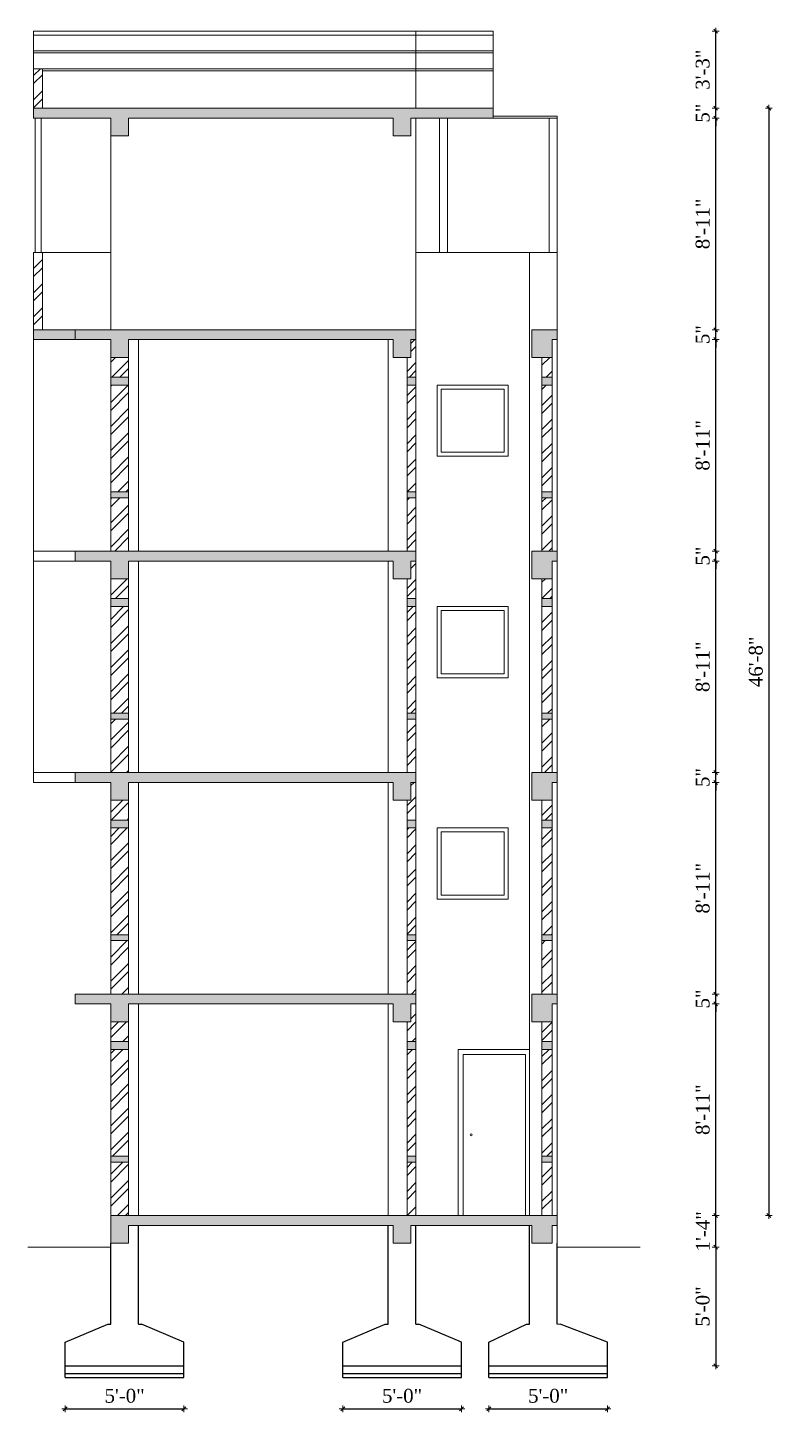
# Model space of a CAD drawing. Header units: inches. Extents: x 151827 to 346502, y -56182 to -23217.
# Drawn here: x 166519 to 166896, y -27535 to -26835 of the extents above; entities that cross this region are included whole.
import ezdxf

# ---------------------------------------------------------------- set-up
doc = ezdxf.new("R2010")
doc.units = ezdxf.units.IN
doc.header["$LTSCALE"] = 5
doc.header["$MEASUREMENT"] = 0
for name, color, linetype, lineweight in [('A-WALL', 7, 'Continuous', 9), ('Dimension', 7, 'Continuous', 18), ('dimention', 5, 'Continuous', 9), ('DOOR', 62, 'Continuous', 0), ('Railing', 43, 'Continuous', 18), ('win', 5, 'Continuous', 18)]:
    doc.layers.add(name, color=color, linetype=linetype, lineweight=lineweight)
doc.layers.add('dim line', color=7, linetype='Continuous', lineweight=15, true_color=0xfab2b2)
doc.layers.add('WALL', color=7, linetype='Continuous')
doc.styles.add('ordinary', font='times.ttf')
doc.dimstyles.new('Copy of 96', dxfattribs={"dimtxt": 7, "dimasz": 4, "dimexe": 0.5, "dimexo": 0.5, "dimgap": 3, "dimtad": 1, "dimdec": 1, "dimzin": 11, "dimdsep": 46, "dimlunit": 4, "dimtxsty": 'ordinary', "dimblk": 'OBLIQUE', "dimcen": 0.09, "dimse1": 1, "dimse2": 1, "dimclrt": 6, "dimazin": 0, "dimtfac": 1, "dimtdec": 1, "dimtix": 1, "dimtmove": 2, "dimatfit": 3, "dimldrblk": 'leader', "dimfxl": 0.5, "dimfxlon": 1, "dimtolj": 1, "dimtzin": 0, "dimarcsym": 0})
pattern_1 = [(50, (-6538.9905, 757.605), (7.17260183, -0.62752135), [0.75, -8.25]), (355, (-6538.9905, 757.605), (-1.38751334, 7.52192134), [0.6, -6.6]), (100.4514445, (-6538.393, 757.553), (5.78508847, 6.8943999), [0.63740192, -7.01142112]), (46.1842, (-6538.9905, 759.605), (10.6724133, -1.6551928), [1.125, -12.375]), (96.6356355, (-6538.101, 759.467), (9.34661946, 9.741186), [0.9561034, -10.5171376]), (351.184164, (-6538.99, 759.605), (9.34661945, 9.741186), [0.9, -9.9]), (21, (-6537.9905, 759.105), (5.96907052, -4.0261889), [0.75, -8.25]), (326, (-6537.9905, 759.105), (2.43315332, 7.25150045), [0.6, -6.6]), (71.4514447, (-6537.493, 758.7695), (8.40222377, 3.22531153), [0.6374019, -7.01142112]), (37.5, (-6538.9905, 757.605), (0.121598553, 3.32893854), [0, -6.52, 0, -6.7, 0, -6.625]), (7.5, (-6538.9905, 757.605), (2.630695374, 3.94411712), [0, -3.82, 0, -6.37, 0, -2.525]), (327.5, (-6541.2205, 757.605), (5.33822436, -0.225548717), [0, -2.5, 0, -7.8, 0, -10.35]), (317.5, (-6542.2205, 757.605), (5.83186169, 1.00104982), [0, -3.25, 0, -5.18, 0, -7.35])]
pattern_2 = [(45, (-6538.9905, 757.605), (-6.098796, 6.098796), []), (45, (-6534.925, 757.605), (-6.098796, 6.098796), [])]
pattern_3 = [(45, (8941.518, -4e-12), (-6.098796, 6.098796), []), (45, (8945.584, -4e-12), (-6.098796, 6.098796), [])]

# ---------------------------------------------------------------- blocks, each defined once
blk = doc.blocks.new('oblique')
at = {"color": 0, "lineweight": -2}
blk.add_line((0.25, 0.25), (-0.25, -0.25), dxfattribs=at)
at = {"layer": 'dim line', "lineweight": 9}
for p, q in [((-0.4375, 0), (0.4375, 0)), ((0, 0.4375), (0, -0.4375))]:
    blk.add_line(p, q, dxfattribs=at)
blk = doc.blocks.new('*D2415')
at = {"layer": 'A-WALL', "color": 0, "lineweight": -2, "ltscale": 50, "transparency": 16777216}
blk.add_line((166678.33, -27533.55), (166738.33, -27533.55), dxfattribs=at)
at = {"layer": 'Defpoints', "color": 0, "ltscale": 50, "transparency": 16777216}
for p in [(166678.33, -27517.76), (166738.33, -27517.76), (166738.33, -27533.55)]:
    blk.add_point(p, dxfattribs=at)
at = {"layer": 'A-WALL', "color": 0, "lineweight": -2, "ltscale": 50, "transparency": 16777216, "xscale": 4, "yscale": 4, "zscale": 4, "rotation": 180}
blk.add_blockref('oblique', (166678.33, -27533.55), dxfattribs=at)
at = {"layer": 'A-WALL', "color": 0, "lineweight": -2, "ltscale": 50, "transparency": 16777216, "xscale": 4, "yscale": 4, "zscale": 4}
blk.add_blockref('oblique', (166738.33, -27533.55), dxfattribs=at)
at = {"layer": 'A-WALL', "color": 6, "ltscale": 50, "transparency": 16777216, "insert": (166708.33, -27526.99), "char_height": 7, "attachment_point": 5, "style": 'ordinary'}
blk.add_mtext('\\A1;5\'-0"', dxfattribs=at)
blk = doc.blocks.new('_OBLIQUE')
at = {"color": 0, "linetype": 'ByBlock'}
blk.add_line((-0.5, -0.5), (0.5, 0.5), dxfattribs=at)
blk = doc.blocks.new('leader')
at = {"layer": 'Dimension'}
for p, q in [((0, -4.33), (0, 4.33)), ((-4.42, 0), (4.42, 0))]:
    blk.add_line(p, q, dxfattribs=at)
blk = doc.blocks.new('*D2413')
at = {"layer": 'A-WALL', "color": 0, "lineweight": -2, "ltscale": 50, "transparency": 16777216}
blk.add_line((166866.9, -27451.76), (166866.9, -27511.76), dxfattribs=at)
at = {"layer": 'Defpoints', "color": 0, "ltscale": 50, "transparency": 16777216}
for p in [(166786.72, -27451.76), (166812.22, -27511.76), (166866.9, -27511.76)]:
    blk.add_point(p, dxfattribs=at)
at = {"layer": 'A-WALL', "color": 0, "lineweight": -2, "ltscale": 50, "transparency": 16777216, "xscale": 4, "yscale": 4, "zscale": 4}
for p, rotation in [((166866.9, -27451.76), 90), ((166866.9, -27511.76), 270)]:
    blk.add_blockref('oblique', p, dxfattribs=dict(at, rotation=rotation))
at = {"layer": 'A-WALL', "color": 6, "ltscale": 50, "transparency": 16777216, "insert": (166860.34, -27481.76), "char_height": 7, "attachment_point": 5, "rotation": 90, "style": 'ordinary'}
blk.add_mtext('\\A1;5\'-0"', dxfattribs=at)
blk = doc.blocks.new('*D2416')
at = {"layer": 'A-WALL', "color": 0, "lineweight": -2, "ltscale": 50, "transparency": 16777216}
blk.add_line((166752.22, -27533.55), (166812.22, -27533.55), dxfattribs=at)
at = {"layer": 'Defpoints', "color": 0, "ltscale": 50, "transparency": 16777216}
for p in [(166752.22, -27517.76), (166812.22, -27517.76), (166812.22, -27533.55)]:
    blk.add_point(p, dxfattribs=at)
at = {"layer": 'A-WALL', "color": 0, "lineweight": -2, "ltscale": 50, "transparency": 16777216, "xscale": 4, "yscale": 4, "zscale": 4, "rotation": 180}
blk.add_blockref('oblique', (166752.22, -27533.55), dxfattribs=at)
at = {"layer": 'A-WALL', "color": 0, "lineweight": -2, "ltscale": 50, "transparency": 16777216, "xscale": 4, "yscale": 4, "zscale": 4}
blk.add_blockref('oblique', (166812.22, -27533.55), dxfattribs=at)
at = {"layer": 'A-WALL', "color": 6, "ltscale": 50, "transparency": 16777216, "insert": (166782.22, -27526.99), "char_height": 7, "attachment_point": 5, "style": 'ordinary'}
blk.add_mtext('\\A1;5\'-0"', dxfattribs=at)
blk = doc.blocks.new('*D2417')
at = {"layer": 'A-WALL', "color": 0, "lineweight": -2, "ltscale": 50, "transparency": 16777216}
blk.add_line((166538.05, -27533.55), (166598.05, -27533.55), dxfattribs=at)
at = {"layer": 'Defpoints', "color": 0, "ltscale": 50, "transparency": 16777216}
for p in [(166538.05, -27517.76), (166598.05, -27517.76), (166598.05, -27533.55)]:
    blk.add_point(p, dxfattribs=at)
at = {"layer": 'A-WALL', "color": 0, "lineweight": -2, "ltscale": 50, "transparency": 16777216, "xscale": 4, "yscale": 4, "zscale": 4, "rotation": 180}
blk.add_blockref('oblique', (166538.05, -27533.55), dxfattribs=at)
at = {"layer": 'A-WALL', "color": 0, "lineweight": -2, "ltscale": 50, "transparency": 16777216, "xscale": 4, "yscale": 4, "zscale": 4}
blk.add_blockref('oblique', (166598.05, -27533.55), dxfattribs=at)
at = {"layer": 'A-WALL', "color": 6, "ltscale": 50, "transparency": 16777216, "insert": (166568.05, -27526.99), "char_height": 7, "attachment_point": 5, "style": 'ordinary'}
blk.add_mtext('\\A1;5\'-0"', dxfattribs=at)
blk = doc.blocks.new('*D2418')
at = {"layer": 'A-WALL', "color": 0, "lineweight": -2, "ltscale": 5, "transparency": 16777216}
for p, q in [((166866.9, -27435.76), (166866.9, -27431.76)), ((166866.9, -27451.76), (166866.9, -27435.76)), ((166866.9, -27451.76), (166866.9, -27455.76))]:
    blk.add_line(p, q, dxfattribs=at)
at = {"layer": 'Defpoints', "color": 0, "ltscale": 5, "transparency": 16777216}
for p in [(166786.72, -27435.76, -72.71), (166866.9, -27435.76), (166786.72, -27451.76, -72.71)]:
    blk.add_point(p, dxfattribs=at)
at = {"layer": 'A-WALL', "color": 0, "lineweight": -2, "ltscale": 5, "transparency": 16777216, "xscale": 4, "yscale": 4, "zscale": 4}
for p, rotation in [((166866.9, -27435.76), 270), ((166866.9, -27451.76), 90)]:
    blk.add_blockref('oblique', p, dxfattribs=dict(at, rotation=rotation))
at = {"layer": 'A-WALL', "color": 6, "ltscale": 5, "transparency": 16777216, "insert": (166860.4, -27443.76), "char_height": 7, "attachment_point": 5, "rotation": 90, "style": 'ordinary'}
blk.add_mtext('\\A1;1\'-4"', dxfattribs=at)
blk = doc.blocks.new('*D2419')
at = {"layer": 'A-WALL', "color": 0, "lineweight": -2, "ltscale": 5, "transparency": 16777216}
blk.add_line((166866.9, -27435.76), (166866.9, -27328.76), dxfattribs=at)
at = {"layer": 'Defpoints', "color": 0, "ltscale": 5, "transparency": 16777216}
for p in [(166786.72, -27328.76, -72.71), (166866.9, -27328.76), (166786.72, -27435.76, -72.71)]:
    blk.add_point(p, dxfattribs=at)
at = {"layer": 'A-WALL', "color": 0, "lineweight": -2, "ltscale": 5, "transparency": 16777216, "xscale": 4, "yscale": 4, "zscale": 4}
for p, rotation in [((166866.9, -27328.76), 90), ((166866.9, -27435.76), 270)]:
    blk.add_blockref('oblique', p, dxfattribs=dict(at, rotation=rotation))
at = {"layer": 'A-WALL', "color": 6, "ltscale": 5, "transparency": 16777216, "insert": (166860.34, -27382.26), "char_height": 7, "attachment_point": 5, "rotation": 90, "style": 'ordinary'}
blk.add_mtext('\\A1;8\'-11"', dxfattribs=at)
blk = doc.blocks.new('*D2420')
at = {"layer": 'A-WALL', "color": 0, "lineweight": -2, "ltscale": 5, "transparency": 16777216}
for p, q in [((166866.9, -27323.76), (166866.9, -27319.76)), ((166866.9, -27328.76), (166866.9, -27323.76)), ((166866.9, -27328.76), (166866.9, -27332.76))]:
    blk.add_line(p, q, dxfattribs=at)
at = {"layer": 'Defpoints', "color": 0, "ltscale": 5, "transparency": 16777216}
for p in [(166786.72, -27323.76, -72.71), (166866.9, -27323.76), (166786.72, -27328.76, -72.71)]:
    blk.add_point(p, dxfattribs=at)
at = {"layer": 'A-WALL', "color": 0, "lineweight": -2, "ltscale": 5, "transparency": 16777216, "xscale": 4, "yscale": 4, "zscale": 4}
for p, rotation in [((166866.9, -27323.76), 270), ((166866.9, -27328.76), 90)]:
    blk.add_blockref('oblique', p, dxfattribs=dict(at, rotation=rotation))
at = {"layer": 'A-WALL', "color": 6, "ltscale": 5, "transparency": 16777216, "insert": (166860.34, -27326.26), "char_height": 7, "attachment_point": 5, "rotation": 90, "style": 'ordinary'}
blk.add_mtext('\\A1;5"', dxfattribs=at)
blk = doc.blocks.new('*D2421')
at = {"layer": 'A-WALL', "color": 0, "lineweight": -2, "ltscale": 5, "transparency": 16777216}
blk.add_line((166866.9, -27323.76), (166866.9, -27216.76), dxfattribs=at)
at = {"layer": 'Defpoints', "color": 0, "ltscale": 5, "transparency": 16777216}
for p in [(166786.72, -27216.76, -72.71), (166866.9, -27216.76), (166786.72, -27323.76, -72.71)]:
    blk.add_point(p, dxfattribs=at)
at = {"layer": 'A-WALL', "color": 0, "lineweight": -2, "ltscale": 5, "transparency": 16777216, "xscale": 4, "yscale": 4, "zscale": 4}
for p, rotation in [((166866.9, -27216.76), 90), ((166866.9, -27323.76), 270)]:
    blk.add_blockref('oblique', p, dxfattribs=dict(at, rotation=rotation))
at = {"layer": 'A-WALL', "color": 6, "ltscale": 5, "transparency": 16777216, "insert": (166860.34, -27270.26), "char_height": 7, "attachment_point": 5, "rotation": 90, "style": 'ordinary'}
blk.add_mtext('\\A1;8\'-11"', dxfattribs=at)
blk = doc.blocks.new('*D2422')
at = {"layer": 'A-WALL', "color": 0, "lineweight": -2, "ltscale": 5, "transparency": 16777216}
for p, q in [((166866.9, -27211.76), (166866.9, -27207.76)), ((166866.9, -27216.76), (166866.9, -27211.76)), ((166866.9, -27216.76), (166866.9, -27220.76))]:
    blk.add_line(p, q, dxfattribs=at)
at = {"layer": 'Defpoints', "color": 0, "ltscale": 5, "transparency": 16777216}
for p in [(166786.72, -27211.76, -72.71), (166866.9, -27211.76), (166786.72, -27216.76, -72.71)]:
    blk.add_point(p, dxfattribs=at)
at = {"layer": 'A-WALL', "color": 0, "lineweight": -2, "ltscale": 5, "transparency": 16777216, "xscale": 4, "yscale": 4, "zscale": 4}
for p, rotation in [((166866.9, -27211.76), 270), ((166866.9, -27216.76), 90)]:
    blk.add_blockref('oblique', p, dxfattribs=dict(at, rotation=rotation))
at = {"layer": 'A-WALL', "color": 6, "ltscale": 5, "transparency": 16777216, "insert": (166860.34, -27214.26), "char_height": 7, "attachment_point": 5, "rotation": 90, "style": 'ordinary'}
blk.add_mtext('\\A1;5"', dxfattribs=at)
blk = doc.blocks.new('*D2423')
at = {"layer": 'A-WALL', "color": 0, "lineweight": -2, "ltscale": 5, "transparency": 16777216}
blk.add_line((166866.9, -27211.76), (166866.9, -27104.76), dxfattribs=at)
at = {"layer": 'Defpoints', "color": 0, "ltscale": 5, "transparency": 16777216}
for p in [(166786.72, -27104.76, -72.71), (166866.9, -27104.76), (166786.72, -27211.76, -72.71)]:
    blk.add_point(p, dxfattribs=at)
at = {"layer": 'A-WALL', "color": 0, "lineweight": -2, "ltscale": 5, "transparency": 16777216, "xscale": 4, "yscale": 4, "zscale": 4}
for p, rotation in [((166866.9, -27104.76), 90), ((166866.9, -27211.76), 270)]:
    blk.add_blockref('oblique', p, dxfattribs=dict(at, rotation=rotation))
at = {"layer": 'A-WALL', "color": 6, "ltscale": 5, "transparency": 16777216, "insert": (166860.34, -27158.26), "char_height": 7, "attachment_point": 5, "rotation": 90, "style": 'ordinary'}
blk.add_mtext('\\A1;8\'-11"', dxfattribs=at)
blk = doc.blocks.new('*D2424')
at = {"layer": 'A-WALL', "color": 0, "lineweight": -2, "ltscale": 5, "transparency": 16777216}
for p, q in [((166866.9, -27099.76), (166866.9, -27095.76)), ((166866.9, -27104.76), (166866.9, -27099.76)), ((166866.9, -27104.76), (166866.9, -27108.76))]:
    blk.add_line(p, q, dxfattribs=at)
at = {"layer": 'Defpoints', "color": 0, "ltscale": 5, "transparency": 16777216}
for p in [(166786.72, -27099.76, -72.71), (166866.9, -27099.76), (166786.72, -27104.76, -72.71)]:
    blk.add_point(p, dxfattribs=at)
at = {"layer": 'A-WALL', "color": 0, "lineweight": -2, "ltscale": 5, "transparency": 16777216, "xscale": 4, "yscale": 4, "zscale": 4}
for p, rotation in [((166866.9, -27099.76), 270), ((166866.9, -27104.76), 90)]:
    blk.add_blockref('oblique', p, dxfattribs=dict(at, rotation=rotation))
at = {"layer": 'A-WALL', "color": 6, "ltscale": 5, "transparency": 16777216, "insert": (166860.34, -27102.26), "char_height": 7, "attachment_point": 5, "rotation": 90, "style": 'ordinary'}
blk.add_mtext('\\A1;5"', dxfattribs=at)
blk = doc.blocks.new('*D2425')
at = {"layer": 'A-WALL', "color": 0, "lineweight": -2, "ltscale": 5, "transparency": 16777216}
blk.add_line((166866.9, -27099.76), (166866.9, -26992.76), dxfattribs=at)
at = {"layer": 'Defpoints', "color": 0, "ltscale": 5, "transparency": 16777216}
for p in [(166786.72, -26992.76, -72.71), (166866.9, -26992.76), (166786.72, -27099.76, -72.71)]:
    blk.add_point(p, dxfattribs=at)
at = {"layer": 'A-WALL', "color": 0, "lineweight": -2, "ltscale": 5, "transparency": 16777216, "xscale": 4, "yscale": 4, "zscale": 4}
for p, rotation in [((166866.9, -26992.76), 90), ((166866.9, -27099.76), 270)]:
    blk.add_blockref('oblique', p, dxfattribs=dict(at, rotation=rotation))
at = {"layer": 'A-WALL', "color": 6, "ltscale": 5, "transparency": 16777216, "insert": (166860.34, -27046.26), "char_height": 7, "attachment_point": 5, "rotation": 90, "style": 'ordinary'}
blk.add_mtext('\\A1;8\'-11"', dxfattribs=at)
blk = doc.blocks.new('*D2426')
at = {"layer": 'A-WALL', "color": 0, "lineweight": -2, "ltscale": 5, "transparency": 16777216}
for p, q in [((166866.9, -26987.76), (166866.9, -26983.76)), ((166866.9, -26992.76), (166866.9, -26987.76)), ((166866.9, -26992.76), (166866.9, -26996.76))]:
    blk.add_line(p, q, dxfattribs=at)
at = {"layer": 'Defpoints', "color": 0, "ltscale": 5, "transparency": 16777216}
for p in [(166786.72, -26987.76, -72.71), (166866.9, -26987.76), (166786.72, -26992.76, -72.71)]:
    blk.add_point(p, dxfattribs=at)
at = {"layer": 'A-WALL', "color": 0, "lineweight": -2, "ltscale": 5, "transparency": 16777216, "xscale": 4, "yscale": 4, "zscale": 4}
for p, rotation in [((166866.9, -26987.76), 270), ((166866.9, -26992.76), 90)]:
    blk.add_blockref('oblique', p, dxfattribs=dict(at, rotation=rotation))
at = {"layer": 'A-WALL', "color": 6, "ltscale": 5, "transparency": 16777216, "insert": (166860.34, -26990.26), "char_height": 7, "attachment_point": 5, "rotation": 90, "style": 'ordinary'}
blk.add_mtext('\\A1;5"', dxfattribs=at)
blk = doc.blocks.new('*D2427')
at = {"layer": 'A-WALL', "color": 0, "lineweight": -2, "ltscale": 5, "transparency": 16777216}
blk.add_line((166866.9, -26987.76), (166866.9, -26880.76), dxfattribs=at)
at = {"layer": 'Defpoints', "color": 0, "ltscale": 5, "transparency": 16777216}
for p in [(166754.33, -26880.76, -72.71), (166866.9, -26880.76), (166786.72, -26987.76, -72.71)]:
    blk.add_point(p, dxfattribs=at)
at = {"layer": 'A-WALL', "color": 0, "lineweight": -2, "ltscale": 5, "transparency": 16777216, "xscale": 4, "yscale": 4, "zscale": 4}
for p, rotation in [((166866.9, -26880.76), 90), ((166866.9, -26987.76), 270)]:
    blk.add_blockref('oblique', p, dxfattribs=dict(at, rotation=rotation))
at = {"layer": 'A-WALL', "color": 6, "ltscale": 5, "transparency": 16777216, "insert": (166860.34, -26934.26), "char_height": 7, "attachment_point": 5, "rotation": 90, "style": 'ordinary'}
blk.add_mtext('\\A1;8\'-11"', dxfattribs=at)
blk = doc.blocks.new('*D2428')
at = {"layer": 'A-WALL', "color": 0, "lineweight": -2, "ltscale": 5, "transparency": 16777216}
for p, q in [((166866.9, -26875.76), (166866.9, -26871.76)), ((166866.9, -26880.76), (166866.9, -26875.76)), ((166866.9, -26880.76), (166866.9, -26884.76))]:
    blk.add_line(p, q, dxfattribs=at)
at = {"layer": 'Defpoints', "color": 0, "ltscale": 5, "transparency": 16777216}
for p in [(166754.33, -26875.76, -72.71), (166866.9, -26875.76), (166754.33, -26880.76, -72.71)]:
    blk.add_point(p, dxfattribs=at)
at = {"layer": 'A-WALL', "color": 0, "lineweight": -2, "ltscale": 5, "transparency": 16777216, "xscale": 4, "yscale": 4, "zscale": 4}
for p, rotation in [((166866.9, -26875.76), 270), ((166866.9, -26880.76), 90)]:
    blk.add_blockref('oblique', p, dxfattribs=dict(at, rotation=rotation))
at = {"layer": 'A-WALL', "color": 6, "ltscale": 5, "transparency": 16777216, "insert": (166860.34, -26878.26), "char_height": 7, "attachment_point": 5, "rotation": 90, "style": 'ordinary'}
blk.add_mtext('\\A1;5"', dxfattribs=at)
blk = doc.blocks.new('*D2429')
at = {"layer": 'A-WALL', "color": 0, "lineweight": -2, "ltscale": 5, "transparency": 16777216}
blk.add_line((166866.9, -26875.76), (166866.9, -26836.76), dxfattribs=at)
at = {"layer": 'Defpoints', "color": 0, "ltscale": 5, "transparency": 16777216}
for p in [(166754.33, -26836.76, -72.71), (166866.9, -26836.76), (166754.33, -26875.76, -72.71)]:
    blk.add_point(p, dxfattribs=at)
at = {"layer": 'A-WALL', "color": 0, "lineweight": -2, "ltscale": 5, "transparency": 16777216, "xscale": 4, "yscale": 4, "zscale": 4}
for p, rotation in [((166866.9, -26836.76), 90), ((166866.9, -26875.76), 270)]:
    blk.add_blockref('oblique', p, dxfattribs=dict(at, rotation=rotation))
at = {"layer": 'A-WALL', "color": 6, "ltscale": 5, "transparency": 16777216, "insert": (166860.34, -26856.26), "char_height": 7, "attachment_point": 5, "rotation": 90, "style": 'ordinary'}
blk.add_mtext('\\A1;3\'-3"', dxfattribs=at)
blk = doc.blocks.new('*D2414')
at = {"layer": 'A-WALL', "color": 0, "lineweight": -2, "ltscale": 5, "transparency": 16777216}
blk.add_line((166893.78, -26875.76), (166893.78, -27435.76), dxfattribs=at)
at = {"layer": 'Defpoints', "color": 0, "ltscale": 5, "transparency": 16777216}
for p in [(166754.33, -26875.76, -72.71), (166754.33, -27435.76, -72.71), (166893.78, -27435.76)]:
    blk.add_point(p, dxfattribs=at)
at = {"layer": 'A-WALL', "color": 0, "lineweight": -2, "ltscale": 5, "transparency": 16777216, "xscale": 4, "yscale": 4, "zscale": 4}
for p, rotation in [((166893.78, -26875.76), 90), ((166893.78, -27435.76), 270)]:
    blk.add_blockref('oblique', p, dxfattribs=dict(at, rotation=rotation))
at = {"layer": 'A-WALL', "color": 6, "ltscale": 5, "transparency": 16777216, "insert": (166887.22, -27155.76), "char_height": 7, "attachment_point": 5, "rotation": 90, "style": 'ordinary'}
blk.add_mtext('\\A1;46\'-8"', dxfattribs=at)

msp = doc.modelspace()

# ---------------------------------------------------------------- hatches: boundary and pattern name
at = {"layer": 'A-WALL', "ltscale": 40, "true_color": 0xf26722}
h = msp.add_hatch(dxfattribs=at)
h.set_pattern_fill('AR-CONC', color=30)
h.set_pattern_definition(pattern_1)
h.paths.add_polyline_path([(166712.83, -26880.76), (166727.33, -26880.76), (166754.33, -26880.76), (166754.33, -26875.76), (166522.05, -26875.76), (166522.05, -26880.76), (166561.05, -26880.76), (166561.05, -26889.76), (166570.05, -26889.76), (166570.05, -26880.76), (166703.83, -26880.76), (166703.83, -26889.76), (166712.83, -26889.76)])
h = msp.add_hatch(dxfattribs=at)
h.set_pattern_fill('AR-CONC', color=30)
h.set_pattern_definition(pattern_1)
h.paths.add_polyline_path([(166570.05, -26992.76), (166703.83, -26992.76), (166703.83, -27001.76), (166712.83, -27001.76), (166712.83, -26992.76), (166715.33, -26992.76), (166715.33, -26987.76), (166522.05, -26987.76), (166522.05, -26992.76), (166561.05, -26992.76), (166561.05, -27001.76), (166570.05, -27001.76)])
h.paths.add_polyline_path([(166784.22, -26992.76), (166786.72, -26992.76), (166786.72, -26987.76), (166773.87, -26987.76), (166773.87, -27001.76), (166784.22, -27001.76)])
h = msp.add_hatch(dxfattribs=at)
h.set_pattern_fill('AR-CONC', color=30)
h.set_pattern_definition(pattern_1)
h.paths.add_polyline_path([(166570.05, -27405.76), (166561.05, -27405.76), (166561.05, -27408.76), (166570.05, -27408.76)])
h.paths.add_polyline_path([(166715.33, -27405.76), (166710.83, -27405.76), (166710.83, -27408.76), (166715.33, -27408.76)])
h.paths.add_polyline_path([(166784.22, -27405.76), (166779.05, -27405.76), (166779.05, -27408.76), (166784.22, -27408.76)])
h.paths.add_polyline_path([(166784.22, -27347.76), (166779.05, -27347.76), (166779.05, -27351.76), (166784.22, -27351.76)])
h.paths.add_polyline_path([(166715.33, -27347.76), (166710.83, -27347.76), (166710.83, -27351.76), (166715.33, -27351.76)])
h.paths.add_polyline_path([(166570.05, -27347.76), (166561.05, -27347.76), (166561.05, -27351.76), (166570.05, -27351.76)])
h.paths.add_polyline_path([(166570.05, -27293.76), (166561.05, -27293.76), (166561.05, -27296.76), (166570.05, -27296.76)])
h.paths.add_polyline_path([(166715.33, -27293.76), (166710.83, -27293.76), (166710.83, -27296.76), (166715.33, -27296.76)])
h.paths.add_polyline_path([(166784.22, -27293.76), (166779.05, -27293.76), (166779.05, -27296.76), (166784.22, -27296.76)])
h.paths.add_polyline_path([(166784.22, -27235.76), (166779.05, -27235.76), (166779.05, -27239.76), (166784.22, -27239.76)])
h.paths.add_polyline_path([(166715.33, -27235.76), (166710.83, -27235.76), (166710.83, -27239.76), (166715.33, -27239.76)])
h.paths.add_polyline_path([(166570.05, -27235.76), (166561.05, -27235.76), (166561.05, -27239.76), (166570.05, -27239.76)])
h.paths.add_polyline_path([(166570.05, -27181.76), (166561.05, -27181.76), (166561.05, -27184.76), (166570.05, -27184.76)])
h.paths.add_polyline_path([(166570.05, -27123.76), (166561.05, -27123.76), (166561.05, -27127.76), (166570.05, -27127.76)])
h.paths.add_polyline_path([(166715.33, -27123.76), (166710.83, -27123.76), (166710.83, -27127.76), (166715.33, -27127.76)])
h.paths.add_polyline_path([(166715.33, -27181.76), (166710.83, -27181.76), (166710.83, -27184.76), (166715.33, -27184.76)])
h.paths.add_polyline_path([(166784.22, -27181.76), (166779.05, -27181.76), (166779.05, -27184.76), (166784.22, -27184.76)])
h.paths.add_polyline_path([(166784.22, -27123.76), (166779.05, -27123.76), (166779.05, -27127.76), (166784.22, -27127.76)])
h.paths.add_polyline_path([(166784.22, -27069.76), (166779.05, -27069.76), (166779.05, -27072.76), (166784.22, -27072.76)])
h.paths.add_polyline_path([(166715.33, -27069.76), (166710.83, -27069.76), (166710.83, -27072.76), (166715.33, -27072.76)])
h.paths.add_polyline_path([(166715.33, -27011.76), (166710.83, -27011.76), (166710.83, -27015.76), (166715.33, -27015.76)])
h.paths.add_polyline_path([(166784.22, -27011.76), (166779.05, -27011.76), (166779.05, -27015.76), (166784.22, -27015.76)])
h.paths.add_polyline_path([(166570.05, -27011.76), (166561.05, -27011.76), (166561.05, -27015.76), (166570.05, -27015.76)])
h.paths.add_polyline_path([(166570.05, -27069.76), (166561.05, -27069.76), (166561.05, -27072.76), (166570.05, -27072.76)])
h = msp.add_hatch(dxfattribs=at)
h.set_pattern_fill('AR-CONC', color=30)
h.set_pattern_definition(pattern_1)
h.paths.add_polyline_path([(166570.05, -27104.76), (166703.83, -27104.76), (166703.83, -27113.76), (166712.83, -27113.76), (166712.83, -27104.76), (166715.33, -27104.76), (166715.33, -27099.76), (166543.05, -27099.76), (166543.05, -27104.76), (166561.05, -27104.76), (166561.05, -27113.76), (166570.05, -27113.76)])
h.paths.add_polyline_path([(166784.22, -27104.76), (166786.72, -27104.76), (166786.72, -27099.76), (166773.87, -27099.76), (166773.87, -27113.76), (166784.22, -27113.76)])
h = msp.add_hatch(dxfattribs=at)
h.set_pattern_fill('AR-CONC', color=30)
h.set_pattern_definition(pattern_1)
h.paths.add_polyline_path([(166570.05, -27216.76), (166703.83, -27216.76), (166703.83, -27225.76), (166712.83, -27225.76), (166712.83, -27216.76), (166715.33, -27216.76), (166715.33, -27211.76), (166543.05, -27211.76), (166543.05, -27216.76), (166561.05, -27216.76), (166561.05, -27225.76), (166570.05, -27225.76)])
h.paths.add_polyline_path([(166784.22, -27216.76), (166786.72, -27216.76), (166786.72, -27211.76), (166773.87, -27211.76), (166773.87, -27225.76), (166784.22, -27225.76)])
h = msp.add_hatch(dxfattribs=at)
h.set_pattern_fill('AR-CONC', color=30)
h.set_pattern_definition(pattern_1)
h.paths.add_polyline_path([(166561.05, -27337.76), (166570.05, -27337.76), (166570.05, -27328.76), (166703.83, -27328.76), (166703.83, -27337.76), (166712.83, -27337.76), (166712.83, -27328.76), (166715.33, -27328.76), (166715.33, -27323.76), (166543.05, -27323.76), (166543.05, -27328.76), (166561.05, -27328.76)])
h.paths.add_polyline_path([(166784.22, -27328.76), (166786.72, -27328.76), (166786.72, -27323.76), (166773.87, -27323.76), (166773.87, -27337.76), (166784.22, -27337.76)])
h = msp.add_hatch(dxfattribs=at)
h.set_pattern_fill('AR-CONC', color=30)
h.set_pattern_definition(pattern_1)
h.paths.add_polyline_path([(166570.05, -27440.76), (166703.83, -27440.76), (166703.83, -27449.76), (166712.83, -27449.76), (166712.83, -27440.76), (166773.87, -27440.76), (166773.87, -27449.76), (166784.22, -27449.76), (166784.22, -27440.76), (166786.72, -27440.76), (166786.72, -27435.76), (166561.05, -27435.76), (166561.05, -27449.76), (166570.05, -27449.76)])
at = {"layer": 'dimention', "ltscale": 40, "true_color": 0xf26722}
h = msp.add_hatch(dxfattribs=at)
h.set_pattern_fill('ANSI32', color=30, scale=23)
h.set_pattern_definition(pattern_3)
h.paths.add_polyline_path([(166522.05, -26875.76), (166526.55, -26875.76), (166526.55, -26855.76), (166522.05, -26855.76)])
h = msp.add_hatch(dxfattribs=at)
h.set_pattern_fill('ANSI32', color=30, scale=23)
h.set_pattern_definition(pattern_3)
h.paths.add_polyline_path([(166526.55, -26948.76), (166522.05, -26948.76), (166522.05, -26987.76), (166526.55, -26987.76)])
h = msp.add_hatch(dxfattribs=at)
h.set_pattern_fill('ANSI32', color=30, scale=23)
h.set_pattern_definition(pattern_2)
h.paths.add_polyline_path([(166570.05, -27225.76), (166561.05, -27225.76), (166561.05, -27235.76), (166570.05, -27235.76)])
h.paths.add_polyline_path([(166570.05, -27239.76), (166561.05, -27239.76), (166561.05, -27293.76), (166570.05, -27293.76)])
h.paths.add_polyline_path([(166570.05, -27296.76), (166561.05, -27296.76), (166561.05, -27323.76), (166570.05, -27323.76)])
h.paths.add_polyline_path([(166715.33, -27296.76), (166710.83, -27296.76), (166710.83, -27323.76), (166715.33, -27323.76)])
h.paths.add_polyline_path([(166715.33, -27239.76), (166710.83, -27239.76), (166710.83, -27293.76), (166715.33, -27293.76)])
h.paths.add_polyline_path([(166715.33, -27216.76), (166712.83, -27216.76), (166712.83, -27225.76), (166710.83, -27225.76), (166710.83, -27235.76), (166715.33, -27235.76)])
h.paths.add_polyline_path([(166784.22, -27225.76), (166779.05, -27225.76), (166779.05, -27235.76), (166784.22, -27235.76)])
h.paths.add_polyline_path([(166784.22, -27239.76), (166779.05, -27239.76), (166779.05, -27293.76), (166784.22, -27293.76)])
h.paths.add_polyline_path([(166784.22, -27296.76), (166779.05, -27296.76), (166779.05, -27323.76), (166784.22, -27323.76)])
h.paths.add_polyline_path([(166784.22, -27184.76), (166779.05, -27184.76), (166779.05, -27211.76), (166784.22, -27211.76)])
h.paths.add_polyline_path([(166715.33, -27184.76), (166710.83, -27184.76), (166710.83, -27211.76), (166715.33, -27211.76)])
h.paths.add_polyline_path([(166784.22, -27127.76), (166779.05, -27127.76), (166779.05, -27181.76), (166784.22, -27181.76)])
h.paths.add_polyline_path([(166784.22, -27113.76), (166779.05, -27113.76), (166779.05, -27123.76), (166784.22, -27123.76)])
h.paths.add_polyline_path([(166715.33, -27104.76), (166712.83, -27104.76), (166712.83, -27113.76), (166710.83, -27113.76), (166710.83, -27123.76), (166715.33, -27123.76)])
h.paths.add_polyline_path([(166715.33, -27127.76), (166710.83, -27127.76), (166710.83, -27181.76), (166715.33, -27181.76)])
h.paths.add_polyline_path([(166570.05, -27127.76), (166561.05, -27127.76), (166561.05, -27181.76), (166570.05, -27181.76)])
h.paths.add_polyline_path([(166570.05, -27113.76), (166561.05, -27113.76), (166561.05, -27123.76), (166570.05, -27123.76)])
h.paths.add_polyline_path([(166570.05, -27184.76), (166561.05, -27184.76), (166561.05, -27211.76), (166570.05, -27211.76)])
h.paths.add_polyline_path([(166570.05, -27001.76), (166561.05, -27001.76), (166561.05, -27011.76), (166570.05, -27011.76)])
h.paths.add_polyline_path([(166570.05, -27015.76), (166561.05, -27015.76), (166561.05, -27069.76), (166570.05, -27069.76)])
h.paths.add_polyline_path([(166570.05, -27072.76), (166561.05, -27072.76), (166561.05, -27099.76), (166570.05, -27099.76)])
h.paths.add_polyline_path([(166715.33, -27072.76), (166710.83, -27072.76), (166710.83, -27099.76), (166715.33, -27099.76)])
h.paths.add_polyline_path([(166715.33, -27015.76), (166710.83, -27015.76), (166710.83, -27069.76), (166715.33, -27069.76)])
h.paths.add_polyline_path([(166715.33, -26992.76), (166712.83, -26992.76), (166712.83, -27001.76), (166710.83, -27001.76), (166710.83, -27011.76), (166715.33, -27011.76)])
h.paths.add_polyline_path([(166784.22, -27001.76), (166779.05, -27001.76), (166779.05, -27011.76), (166784.22, -27011.76)])
h.paths.add_polyline_path([(166784.22, -27015.76), (166779.05, -27015.76), (166779.05, -27069.76), (166784.22, -27069.76)])
h.paths.add_polyline_path([(166784.22, -27072.76), (166779.05, -27072.76), (166779.05, -27099.76), (166784.22, -27099.76)])
h = msp.add_hatch(dxfattribs=at)
h.set_pattern_fill('ANSI32', color=30, scale=23)
h.set_pattern_definition(pattern_2)
h.paths.add_polyline_path([(166715.33, -27328.76), (166712.83, -27328.76), (166712.83, -27337.76), (166710.83, -27337.76), (166710.83, -27347.76), (166715.33, -27347.76)])
h.paths.add_polyline_path([(166715.33, -27351.76), (166710.83, -27351.76), (166710.83, -27405.76), (166715.33, -27405.76)])
h.paths.add_polyline_path([(166715.33, -27408.76), (166710.83, -27408.76), (166710.83, -27435.76), (166715.33, -27435.76)])
h = msp.add_hatch(dxfattribs=at)
h.set_pattern_fill('ANSI32', color=30, scale=23)
h.set_pattern_definition(pattern_2)
h.paths.add_polyline_path([(166570.05, -27337.76), (166561.05, -27337.76), (166561.05, -27347.76), (166570.05, -27347.76)])
h.paths.add_polyline_path([(166570.05, -27351.76), (166561.05, -27351.76), (166561.05, -27405.76), (166570.05, -27405.76)])
h.paths.add_polyline_path([(166570.05, -27408.76), (166561.05, -27408.76), (166561.05, -27435.76), (166570.05, -27435.76)])
h = msp.add_hatch(dxfattribs=at)
h.set_pattern_fill('ANSI32', color=30, scale=23)
h.set_pattern_definition(pattern_2)
h.paths.add_polyline_path([(166784.22, -27408.76), (166779.05, -27408.76), (166779.05, -27435.76), (166784.22, -27435.76)])
h.paths.add_polyline_path([(166784.22, -27351.76), (166779.05, -27351.76), (166779.05, -27405.76), (166784.22, -27405.76)])
h.paths.add_polyline_path([(166784.22, -27337.76), (166779.05, -27337.76), (166779.05, -27347.76), (166784.22, -27347.76)])

# ---------------------------------------------------------------- linework, layer by layer
at = {"layer": 'A-WALL', "ltscale": 5}
for p, q in [((166522.05, -26836.76, -72.71), (166522.05, -26875.76, -72.71)), ((166715.33, -26875.76, -72.71), (166715.33, -26836.76, -72.71)), ((166754.33, -26836.76, -72.71), (166754.33, -26880.76, -72.71)), ((166526.55, -26855.76, -72.71), (166526.55, -26875.76, -72.71)), ((166522.05, -26875.76, -72.71), (166754.33, -26875.76, -72.71)), ((166522.05, -26880.76, -72.71), (166522.05, -26875.76, -72.71)), ((166522.05, -26880.76, -72.71), (166561.05, -26880.76, -72.71)), ((166522.8, -26948.76, -72.71), (166522.8, -26880.76, -72.71)), ((166525.8, -26948.76, -72.71), (166525.8, -26880.76, -72.71)), ((166561.05, -26987.76, -72.71), (166561.05, -26880.76, -72.71)), ((166570.05, -26880.76, -72.71), (166703.83, -26880.76, -72.71)), ((166712.83, -26880.76, -72.71), (166727.33, -26880.76, -72.71)), ((166715.33, -26880.76, -72.71), (166715.33, -26992.76, -72.71)), ((166727.33, -26880.76, -72.71), (166727.33, -26948.76, -72.71)), ((166727.33, -26880.76, -72.71), (166786.72, -26880.76, -72.71)), ((166731.33, -26948.76, -72.71), (166731.33, -26880.76, -72.71)), ((166754.33, -26879.76, -72.71), (166786.72, -26879.76, -72.71)), ((166782.72, -26948.76, -72.71), (166782.72, -26880.76, -72.71)), ((166786.72, -26987.76, -72.71), (166786.72, -26879.76, -72.71)), ((166522.05, -26948.76, -72.71), (166522.05, -26987.76, -72.71)), ((166522.05, -26948.76, -72.71), (166526.55, -26948.76, -72.71)), ((166526.55, -26987.76, -72.71), (166526.55, -26948.76, -72.71)), ((166772.72, -26987.76, -72.71), (166772.72, -26948.76, -72.71)), ((166772.72, -26948.76, -72.71), (166786.72, -26948.76, -72.71)), ((166522.05, -26987.76, -72.71), (166715.33, -26987.76, -72.71)), ((166522.05, -26992.76, -72.71), (166522.05, -26987.76, -72.71)), ((166543.05, -26987.76, -72.71), (166543.05, -26992.76, -72.71)), ((166772.72, -26987.76, -72.71), (166772.72, -27323.76, -72.71)), ((166773.87, -26987.76, -72.71), (166786.72, -26987.76, -72.71)), ((166786.72, -27099.76, -72.71), (166786.72, -26987.76, -72.71)), ((166522.05, -26992.76, -72.71), (166561.05, -26992.76, -72.71)), ((166522.05, -26992.76, -72.71), (166522.05, -27099.76, -72.71)), ((166561.05, -27099.76, -72.71), (166561.05, -26992.76, -72.71)), ((166570.05, -26992.76, -72.71), (166703.83, -26992.76, -72.71)), ((166570.05, -27099.76, -72.71), (166570.05, -26992.76, -72.71)), ((166575.05, -26992.76, -72.71), (166575.05, -27099.76, -72.71)), ((166701.33, -27099.76, -72.71), (166701.33, -26992.76, -72.71)), ((166712.83, -26992.76, -72.71), (166715.33, -26992.76, -72.71)), ((166715.33, -26992.76, -72.71), (166715.33, -27099.76, -72.71)), ((166784.22, -26992.76, -72.71), (166786.72, -26992.76, -72.71)), ((166784.22, -27099.76, -72.71), (166784.22, -26992.76, -72.71)), ((166710.83, -27099.76, -72.71), (166710.83, -27001.76, -72.71)), ((166779.05, -27099.76, -72.71), (166779.05, -27001.76, -72.71)), ((166522.05, -27099.76, -72.71), (166715.33, -27099.76, -72.71)), ((166522.05, -27104.76, -72.71), (166522.05, -27099.76, -72.71)), ((166543.05, -27099.76, -72.71), (166543.05, -27104.76, -72.71)), ((166715.33, -27099.76, -72.71), (166715.33, -27211.76, -72.71)), ((166779.05, -27099.76, -72.71), (166786.72, -27099.76, -72.71)), ((166786.72, -27211.76, -72.71), (166786.72, -27099.76, -72.71)), ((166522.05, -27104.76, -72.71), (166561.05, -27104.76, -72.71)), ((166522.05, -27104.76, -72.71), (166522.05, -27211.76, -72.71)), ((166561.05, -27211.76, -72.71), (166561.05, -27104.76, -72.71)), ((166570.05, -27104.76, -72.71), (166703.83, -27104.76, -72.71)), ((166570.05, -27211.76, -72.71), (166570.05, -27104.76, -72.71)), ((166575.05, -27104.76, -72.71), (166575.05, -27211.76, -72.71)), ((166701.33, -27211.76, -72.71), (166701.33, -27104.76, -72.71)), ((166712.83, -27104.76, -72.71), (166715.33, -27104.76, -72.71)), ((166784.22, -27104.76, -72.71), (166786.72, -27104.76, -72.71)), ((166784.22, -27211.76, -72.71), (166784.22, -27104.76, -72.71)), ((166710.83, -27211.76, -72.71), (166710.83, -27113.76, -72.71)), ((166779.05, -27211.76, -72.71), (166779.05, -27113.76, -72.71)), ((166522.05, -27211.76, -72.71), (166715.33, -27211.76, -72.71)), ((166522.05, -27216.76, -72.71), (166522.05, -27211.76, -72.71)), ((166543.05, -27211.76, -72.71), (166543.05, -27216.76, -72.71)), ((166715.33, -27211.76, -72.71), (166715.33, -27323.76, -72.71)), ((166779.05, -27211.76, -72.71), (166786.72, -27211.76, -72.71)), ((166786.72, -27323.76, -72.71), (166786.72, -27211.76, -72.71)), ((166522.05, -27216.76, -72.71), (166561.05, -27216.76, -72.71)), ((166561.05, -27323.76, -72.71), (166561.05, -27216.76, -72.71)), ((166570.05, -27216.76, -72.71), (166703.83, -27216.76, -72.71)), ((166570.05, -27323.76, -72.71), (166570.05, -27216.76, -72.71)), ((166575.05, -27216.76, -72.71), (166575.05, -27323.76, -72.71)), ((166701.33, -27323.76, -72.71), (166701.33, -27216.76, -72.71)), ((166712.83, -27216.76, -72.71), (166715.33, -27216.76, -72.71)), ((166784.22, -27216.76, -72.71), (166786.72, -27216.76, -72.71)), ((166784.22, -27323.76, -72.71), (166784.22, -27216.76, -72.71)), ((166710.83, -27323.76, -72.71), (166710.83, -27225.76, -72.71)), ((166779.05, -27323.76, -72.71), (166779.05, -27225.76, -72.71)), ((166543.05, -27323.76, -72.71), (166715.33, -27323.76, -72.71)), ((166543.05, -27328.76, -72.71), (166543.05, -27323.76, -72.71)), ((166715.33, -27328.76, -72.71), (166715.33, -27323.76, -72.71)), ((166772.72, -27323.76, -72.71), (166772.72, -27435.76, -72.71)), ((166786.72, -27435.76, -72.71), (166786.72, -27323.76, -72.71)), ((166543.05, -27328.76, -72.71), (166561.05, -27328.76, -72.71)), ((166561.05, -27435.76, -72.71), (166561.05, -27328.76, -72.71)), ((166570.05, -27328.76, -72.71), (166703.83, -27328.76, -72.71)), ((166570.05, -27435.76, -72.71), (166570.05, -27328.76, -72.71)), ((166575.05, -27328.76, -72.71), (166575.05, -27435.76, -72.71)), ((166701.33, -27435.76, -72.71), (166701.33, -27328.76, -72.71)), ((166712.83, -27328.76, -72.71), (166715.33, -27328.76, -72.71)), ((166715.33, -27328.76, -72.71), (166715.33, -27435.76, -72.71)), ((166784.22, -27328.76, -72.71), (166786.72, -27328.76, -72.71)), ((166784.22, -27435.76, -72.71), (166784.22, -27328.76, -72.71)), ((166710.83, -27435.76, -72.71), (166710.83, -27337.76, -72.71)), ((166779.05, -27435.76, -72.71), (166779.05, -27337.76, -72.71)), ((166561.05, -27435.76, -72.71), (166786.72, -27435.76, -72.71)), ((166561.05, -27435.76, -72.71), (166561.05, -27451.76, -72.71)), ((166786.72, -27435.76, -72.71), (166786.72, -27451.76, -72.71)), ((166703.83, -27440.76, -72.71), (166570.05, -27440.76, -72.71)), ((166712.83, -27440.76, -72.71), (166773.87, -27440.76, -72.71)), ((166784.22, -27440.76, -72.71), (166786.72, -27440.76, -72.71)), ((166519.05, -27451.76, -72.71), (166561.05, -27451.76, -72.71)), ((166786.72, -27451.76, -72.71), (166828.72, -27451.76, -72.71)), ((166786.72, -27490.76, -72.71), (166788.22, -27490.76, -72.71))]:
    msp.add_line(p, q, dxfattribs=at)
at = {"layer": 'A-WALL', "ltscale": 5, "elevation": -72.71}
for points in [[(166570.05, -26880.76), (166570.05, -26889.76), (166561.05, -26889.76), (166561.05, -26880.76)], [(166712.83, -26880.76), (166712.83, -26889.76), (166703.83, -26889.76), (166703.83, -26880.76)], [(166784.22, -26992.76), (166784.22, -27001.76), (166773.87, -27001.76), (166773.87, -26987.76), (166786.72, -26987.76)], [(166570.05, -26992.76), (166570.05, -27001.76), (166561.05, -27001.76), (166561.05, -26992.76)], [(166712.83, -26992.76), (166712.83, -27001.76), (166703.83, -27001.76), (166703.83, -26992.76)], [(166784.22, -27104.76), (166784.22, -27113.76), (166773.87, -27113.76), (166773.87, -27099.76), (166786.72, -27099.76)], [(166570.05, -27104.76), (166570.05, -27113.76), (166561.05, -27113.76), (166561.05, -27104.76)], [(166712.83, -27104.76), (166712.83, -27113.76), (166703.83, -27113.76), (166703.83, -27104.76)], [(166784.22, -27216.76), (166784.22, -27225.76), (166773.87, -27225.76), (166773.87, -27211.76), (166786.72, -27211.76)], [(166570.05, -27216.76), (166570.05, -27225.76), (166561.05, -27225.76), (166561.05, -27216.76)], [(166712.83, -27216.76), (166712.83, -27225.76), (166703.83, -27225.76), (166703.83, -27216.76)], [(166784.22, -27328.76), (166784.22, -27337.76), (166773.87, -27337.76), (166773.87, -27323.76), (166786.72, -27323.76)], [(166570.05, -27328.76), (166570.05, -27337.76), (166561.05, -27337.76), (166561.05, -27328.76)], [(166712.83, -27328.76), (166712.83, -27337.76), (166703.83, -27337.76), (166703.83, -27328.76)], [(166570.05, -27440.76), (166570.05, -27449.76), (166561.05, -27449.76), (166561.05, -27440.76)], [(166712.83, -27440.76), (166712.83, -27449.76), (166703.83, -27449.76), (166703.83, -27440.76)], [(166784.22, -27440.76), (166784.22, -27449.76), (166773.87, -27449.76), (166773.87, -27440.76)]]:
    msp.add_lwpolyline(points, dxfattribs=at)
for points in [[(166561.05, -27011.76), (166570.05, -27011.76), (166570.05, -27015.76), (166561.05, -27015.76)], [(166710.83, -27011.76), (166715.33, -27011.76), (166715.33, -27015.76), (166710.83, -27015.76)], [(166779.05, -27011.76), (166784.22, -27011.76), (166784.22, -27015.76), (166779.05, -27015.76)], [(166561.05, -27069.76), (166570.05, -27069.76), (166570.05, -27072.76), (166561.05, -27072.76)], [(166710.83, -27069.76), (166715.33, -27069.76), (166715.33, -27072.76), (166710.83, -27072.76)], [(166779.05, -27069.76), (166784.22, -27069.76), (166784.22, -27072.76), (166779.05, -27072.76)], [(166561.05, -27123.76), (166570.05, -27123.76), (166570.05, -27127.76), (166561.05, -27127.76)], [(166710.83, -27123.76), (166715.33, -27123.76), (166715.33, -27127.76), (166710.83, -27127.76)], [(166779.05, -27123.76), (166784.22, -27123.76), (166784.22, -27127.76), (166779.05, -27127.76)], [(166561.05, -27181.76), (166570.05, -27181.76), (166570.05, -27184.76), (166561.05, -27184.76)], [(166710.83, -27181.76), (166715.33, -27181.76), (166715.33, -27184.76), (166710.83, -27184.76)], [(166779.05, -27181.76), (166784.22, -27181.76), (166784.22, -27184.76), (166779.05, -27184.76)], [(166561.05, -27235.76), (166570.05, -27235.76), (166570.05, -27239.76), (166561.05, -27239.76)], [(166710.83, -27235.76), (166715.33, -27235.76), (166715.33, -27239.76), (166710.83, -27239.76)], [(166779.05, -27235.76), (166784.22, -27235.76), (166784.22, -27239.76), (166779.05, -27239.76)], [(166561.05, -27293.76), (166570.05, -27293.76), (166570.05, -27296.76), (166561.05, -27296.76)], [(166710.83, -27293.76), (166715.33, -27293.76), (166715.33, -27296.76), (166710.83, -27296.76)], [(166779.05, -27293.76), (166784.22, -27293.76), (166784.22, -27296.76), (166779.05, -27296.76)], [(166561.05, -27347.76), (166570.05, -27347.76), (166570.05, -27351.76), (166561.05, -27351.76)], [(166710.83, -27347.76), (166715.33, -27347.76), (166715.33, -27351.76), (166710.83, -27351.76)], [(166779.05, -27347.76), (166784.22, -27347.76), (166784.22, -27351.76), (166779.05, -27351.76)], [(166561.05, -27405.76), (166570.05, -27405.76), (166570.05, -27408.76), (166561.05, -27408.76)], [(166710.83, -27405.76), (166715.33, -27405.76), (166715.33, -27408.76), (166710.83, -27408.76)], [(166779.05, -27405.76), (166784.22, -27405.76), (166784.22, -27408.76), (166779.05, -27408.76)]]:
    msp.add_lwpolyline(points, close=True, dxfattribs=at)
at = {"layer": 'A-WALL', "ltscale": 5}
msp.add_circle((166743.22, -27395.01, -72.71), 0.5, dxfattribs=at)
at = {"layer": 'DOOR', "lineweight": 13}
for p, q in [((166736.72, -27351.76, -72.71), (166736.72, -27435.76, -72.71)), ((166736.72, -27351.76, -72.71), (166772.72, -27351.76, -72.71)), ((166772.72, -27435.76, -72.71), (166772.72, -27351.76, -72.71)), ((166739.22, -27354.26, -72.71), (166739.22, -27435.76, -72.71)), ((166739.22, -27354.26, -72.71), (166770.72, -27354.26, -72.71)), ((166770.72, -27435.76, -72.71), (166770.72, -27354.26, -72.71))]:
    msp.add_line(p, q, dxfattribs=at)
at = {"layer": 'Railing', "color": 30}
for p, q in [((166522.05, -26836.76, -72.71), (166754.33, -26836.76, -72.71)), ((166522.05, -26838.76, -72.71), (166754.33, -26838.76, -72.71)), ((166715.33, -26836.76, -72.71), (166754.33, -26836.76, -72.71)), ((166522.05, -26846.76, -72.71), (166754.33, -26846.76, -72.71)), ((166522.05, -26847.76, -72.71), (166754.33, -26847.76, -72.71)), ((166522.05, -26855.76, -72.71), (166754.33, -26855.76, -72.71)), ((166526.55, -26856.76, -72.71), (166754.33, -26856.76, -72.71)), ((166522.05, -26948.76, -72.71), (166561.05, -26948.76, -72.71)), ((166715.33, -26948.76, -72.71), (166782.72, -26948.76, -72.71))]:
    msp.add_line(p, q, dxfattribs=at)
at = {"layer": 'WALL', "color": 2, "linetype": 'ByBlock', "ltscale": 5}
for p, q in [((166575.05, -27490.76, -72.71), (166575.05, -27440.76, -72.71)), ((166701.33, -27490.76, -72.71), (166701.33, -27440.76, -72.71)), ((166715.33, -27490.76, -72.71), (166715.33, -27440.76, -72.71)), ((166772.72, -27490.76, -72.71), (166772.72, -27440.76, -72.71)), ((166561.05, -27490.76, -72.71), (166561.05, -27449.76, -72.71)), ((166786.72, -27490.76, -72.71), (166786.72, -27449.76, -72.71)), ((166538.05, -27499.76, -72.71), (166559.55, -27490.76, -72.71)), ((166559.55, -27490.76, -72.71), (166561.05, -27490.76, -72.71)), ((166575.05, -27490.76, -72.71), (166576.55, -27490.76, -72.71)), ((166598.05, -27499.76, -72.71), (166576.55, -27490.76, -72.71)), ((166678.33, -27499.76, -72.71), (166699.83, -27490.76, -72.71)), ((166699.83, -27490.76, -72.71), (166701.33, -27490.76, -72.71)), ((166715.33, -27490.76, -72.71), (166716.83, -27490.76, -72.71)), ((166738.33, -27499.76, -72.71), (166716.83, -27490.76, -72.71)), ((166752.22, -27499.76, -72.71), (166771.22, -27490.76, -72.71)), ((166771.22, -27490.76, -72.71), (166772.72, -27490.76, -72.71)), ((166812.22, -27499.76, -72.71), (166788.22, -27490.76, -72.71)), ((166538.05, -27517.76, -72.71), (166538.05, -27499.76, -72.71)), ((166598.05, -27517.76, -72.71), (166598.05, -27499.76, -72.71)), ((166678.33, -27517.76, -72.71), (166678.33, -27499.76, -72.71)), ((166738.33, -27517.76, -72.71), (166738.33, -27499.76, -72.71)), ((166752.22, -27517.76, -72.71), (166752.22, -27499.76, -72.71)), ((166812.22, -27517.76, -72.71), (166812.22, -27499.76, -72.71)), ((166538.05, -27511.76, -72.71), (166598.05, -27511.76, -72.71)), ((166678.33, -27511.76, -72.71), (166738.33, -27511.76, -72.71)), ((166752.22, -27511.76, -72.71), (166812.22, -27511.76, -72.71)), ((166538.05, -27515.76, -72.71), (166598.05, -27515.76, -72.71)), ((166538.05, -27517.76, -72.71), (166598.05, -27517.76, -72.71)), ((166678.33, -27515.76, -72.71), (166738.33, -27515.76, -72.71)), ((166678.33, -27517.76, -72.71), (166738.33, -27517.76, -72.71)), ((166752.22, -27515.76, -72.71), (166812.22, -27515.76, -72.71)), ((166752.22, -27517.76, -72.71), (166812.22, -27517.76, -72.71))]:
    msp.add_line(p, q, dxfattribs=at)
at = {"layer": 'win'}
for p, q in [((166762.02, -27015.76, -72.71), (166726.02, -27015.76, -72.71)), ((166726.02, -27051.76, -72.71), (166726.02, -27015.76, -72.71)), ((166762.02, -27015.76, -72.71), (166762.02, -27051.76, -72.71)), ((166760.02, -27017.76, -72.71), (166728.02, -27017.76, -72.71)), ((166728.02, -27049.76, -72.71), (166728.02, -27017.76, -72.71)), ((166760.02, -27017.76, -72.71), (166760.02, -27049.76, -72.71)), ((166762.02, -27051.76, -72.71), (166726.02, -27051.76, -72.71)), ((166760.02, -27049.76, -72.71), (166728.02, -27049.76, -72.71)), ((166762.02, -27127.76, -72.71), (166726.02, -27127.76, -72.71)), ((166726.02, -27163.76, -72.71), (166726.02, -27127.76, -72.71)), ((166762.02, -27127.76, -72.71), (166762.02, -27163.76, -72.71)), ((166760.02, -27129.76, -72.71), (166728.02, -27129.76, -72.71)), ((166728.02, -27161.76, -72.71), (166728.02, -27129.76, -72.71)), ((166760.02, -27129.76, -72.71), (166760.02, -27161.76, -72.71)), ((166762.02, -27163.76, -72.71), (166726.02, -27163.76, -72.71)), ((166760.02, -27161.76, -72.71), (166728.02, -27161.76, -72.71)), ((166762.02, -27239.76, -72.71), (166726.02, -27239.76, -72.71)), ((166726.02, -27275.76, -72.71), (166726.02, -27239.76, -72.71)), ((166762.02, -27239.76, -72.71), (166762.02, -27275.76, -72.71)), ((166760.02, -27241.76, -72.71), (166728.02, -27241.76, -72.71)), ((166728.02, -27273.76, -72.71), (166728.02, -27241.76, -72.71)), ((166760.02, -27241.76, -72.71), (166760.02, -27273.76, -72.71)), ((166762.02, -27275.76, -72.71), (166726.02, -27275.76, -72.71)), ((166760.02, -27273.76, -72.71), (166728.02, -27273.76, -72.71))]:
    msp.add_line(p, q, dxfattribs=at)

# ---------------------------------------------------------------- dimensions: what is measured, and where the dimension line sits
at = {"layer": 'A-WALL', "ltscale": 5}
for base, p1, p2, picture, middle in [((166866.9, -26836.76), (166754.33, -26875.76, -72.71), (166754.33, -26836.76, -72.71), '*D2429', (166860.34, -26856.26)), ((166866.9, -26875.76), (166754.33, -26880.76, -72.71), (166754.33, -26875.76, -72.71), '*D2428', (166860.34, -26878.26)), ((166893.78, -27435.76), (166754.33, -26875.76, -72.71), (166754.33, -27435.76, -72.71), '*D2414', (166887.22, -27155.76)), ((166866.9, -26880.76), (166786.72, -26987.76, -72.71), (166754.33, -26880.76, -72.71), '*D2427', (166860.34, -26934.26)), ((166866.9, -26987.76), (166786.72, -26992.76, -72.71), (166786.72, -26987.76, -72.71), '*D2426', (166860.34, -26990.26)), ((166866.9, -26992.76), (166786.72, -27099.76, -72.71), (166786.72, -26992.76, -72.71), '*D2425', (166860.34, -27046.26)), ((166866.9, -27099.76), (166786.72, -27104.76, -72.71), (166786.72, -27099.76, -72.71), '*D2424', (166860.34, -27102.26)), ((166866.9, -27104.76), (166786.72, -27211.76, -72.71), (166786.72, -27104.76, -72.71), '*D2423', (166860.34, -27158.26)), ((166866.9, -27211.76), (166786.72, -27216.76, -72.71), (166786.72, -27211.76, -72.71), '*D2422', (166860.34, -27214.26)), ((166866.9, -27216.76), (166786.72, -27323.76, -72.71), (166786.72, -27216.76, -72.71), '*D2421', (166860.34, -27270.26)), ((166866.9, -27323.76), (166786.72, -27328.76, -72.71), (166786.72, -27323.76, -72.71), '*D2420', (166860.34, -27326.26)), ((166866.9, -27328.76), (166786.72, -27435.76, -72.71), (166786.72, -27328.76, -72.71), '*D2419', (166860.34, -27382.26)), ((166866.9, -27435.76), (166786.72, -27451.76, -72.71), (166786.72, -27435.76, -72.71), '*D2418', (166860.4, -27443.76))]:
    dim = msp.add_linear_dim(base=base, p1=p1, p2=p2, angle=90, dimstyle='Copy of 96', override={"dimdec": 0, "dimblk": 'oblique', "dimtdec": 0, "dimarcsym": 1}, dxfattribs=at)
    dim.commit()
    dim.dimension.update_dxf_attribs({"geometry": picture, "text_midpoint": middle})
at = {"layer": 'A-WALL', "ltscale": 50}
dim = msp.add_linear_dim(base=(166866.9, -27511.76, -72.71), p1=(166786.72, -27451.76, -72.71), p2=(166812.22, -27511.76, -72.71), angle=90, dimstyle='Copy of 96', override={"dimdec": 0, "dimblk": 'oblique', "dimtdec": 0, "dimarcsym": 1}, dxfattribs=at)
dim.commit()
dim.dimension.update_dxf_attribs({"geometry": '*D2413', "text_midpoint": (166860.34, -27481.76, -72.71)})
for base, p1, p2, picture, middle in [((166598.05, -27533.55, -72.71), (166538.05, -27517.76, -72.71), (166598.05, -27517.76, -72.71), '*D2417', (166568.05, -27526.99, -72.71)), ((166738.33, -27533.55, -72.71), (166678.33, -27517.76, -72.71), (166738.33, -27517.76, -72.71), '*D2415', (166708.33, -27526.99, -72.71)), ((166812.22, -27533.55, -72.71), (166752.22, -27517.76, -72.71), (166812.22, -27517.76, -72.71), '*D2416', (166782.22, -27526.99, -72.71))]:
    dim = msp.add_linear_dim(base=base, p1=p1, p2=p2, dimstyle='Copy of 96', override={"dimdec": 0, "dimblk": 'oblique', "dimtdec": 0, "dimarcsym": 1}, dxfattribs=at)
    dim.commit()
    dim.dimension.update_dxf_attribs({"geometry": picture, "text_midpoint": middle})

doc.saveas('drawing.dxf')
